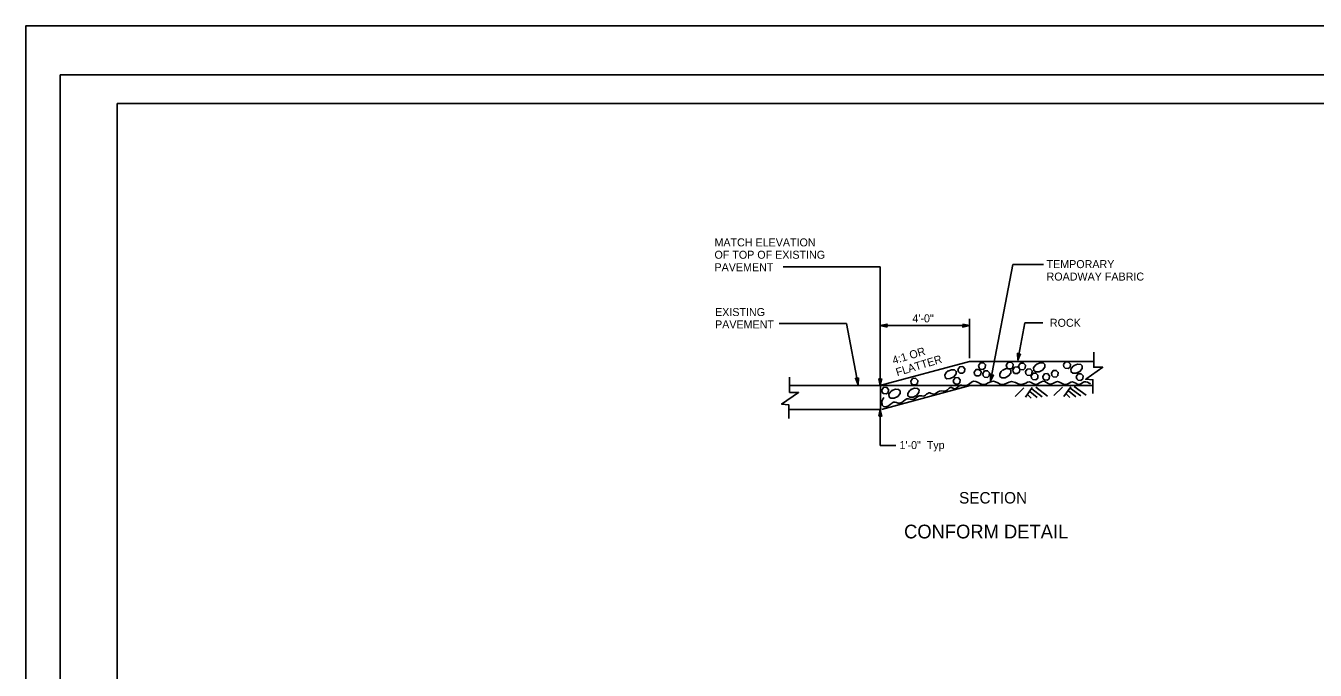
# Model space of a CAD drawing. Extents: x -894 to 866, y -472 to 714.
# Drawn here: x -894 to 234, y 150 to 714 of the extents above; entities that cross this region are included whole.
import ezdxf

# ---------------------------------------------------------------- set-up
doc = ezdxf.new("R2010")
doc.units = 0
for name, color, linetype in [('border_PLOTTING-ELEMENTS', 7, 'Continuous'), ('border_rw_22x34_Cut_Lines', 7, 'Continuous'), ('border_SHEET', 7, 'Continuous'), ('pp_PRESENTATION', 7, 'Continuous'), ('rd_PROFILE-OG', 7, 'Continuous'), ('temp_CONSTRUCTION', 7, 'Continuous'), ('temp_CONSTRUCTION-anno', 7, 'Continuous')]:
    doc.layers.add(name, color=color, linetype=linetype)

msp = doc.modelspace()

# ---------------------------------------------------------------- linework, layer by layer
at = {"layer": 'border_PLOTTING-ELEMENTS'}
for points in [[(-894, -472.4), (866, -472.4), (866, 713.6), (-894, 713.6)], [(-864, 670.6), (836, 670.6), (836, -429.4), (-864, -429.4)]]:
    msp.add_lwpolyline(points, close=True, dxfattribs=at)
at = {"layer": 'border_rw_22x34_Cut_Lines'}
msp.add_lwpolyline([(-864, 670.6), (836, 670.6), (836, -429.4), (-864, -429.4)], close=True, dxfattribs=at)
at = {"layer": 'border_SHEET'}
for p, q in [((-814, 645.6), (811, 645.6)), ((-814, -404.4), (-814, 645.6))]:
    msp.add_line(p, q, dxfattribs=at)
at = {"layer": 'pp_PRESENTATION'}
for points in [[(39.9, 428.2), (39.9, 415), (47.8, 415), (32.9, 404.6), (39.1, 404.1), (39.1, 392)], [(-226.1, 406.3), (-226.1, 393.1), (-218.2, 393.1), (-233.1, 382.8), (-226.9, 382.2), (-226.9, 370.1)]]:
    msp.add_lwpolyline(points, dxfattribs=at)
at = {"layer": 'rd_PROFILE-OG'}
for p, q in [((-226.1, 399), (-146.5, 399)), ((-146.5, 399), (-67.6, 399)), ((-145.8, 378.1), (-68.2, 399)), ((-68.2, 399), (39.1, 399)), ((-21.3, 397), (-28.8, 389.6)), ((-13.9, 397.3), (-19.9, 388.8)), ((-14.4, 396.1), (-5.2, 389.3)), ((-10.9, 397.5), (-0.5, 389.8)), ((12.4, 397.6), (4.9, 390.2)), ((19.8, 398), (13.8, 389.4)), ((19.3, 396.7), (28.5, 389.9)), ((22.8, 398.1), (33.2, 390.5)), ((-18, 391.2), (-14.9, 387.9)), ((-15.9, 393.7), (-9.6, 388.5)), ((15.7, 391.9), (18.8, 388.5)), ((17.8, 394.3), (24.1, 389.2)), ((-226.9, 378.1), (-147.1, 378.1))]:
    msp.add_line(p, q, dxfattribs=at)
at = {"layer": 'temp_CONSTRUCTION'}
for p, q in [((-147.3, 399), (-68.7, 420.1)), ((-68.7, 420.1), (39.9, 420.1)), ((-146.7, 399), (-146.7, 378.8))]:
    msp.add_line(p, q, dxfattribs=at)
for points in [[(-60.8, 416.6), (-59.2, 418.9), (-56.6, 419), (-54.8, 417.2), (-55.1, 414.6), (-56.7, 413.2), (-59.2, 413.4), (-60.4, 414.6), (-60.8, 416.6)], [(-36.6, 417), (-35, 419.3), (-32.4, 419.4), (-30.6, 417.6), (-30.8, 414.9), (-32.4, 413.6), (-35, 413.8), (-36.2, 415), (-36.6, 417)], [(-25.8, 416.3), (-24.2, 418.6), (-21.6, 418.7), (-19.9, 416.9), (-20.1, 414.3), (-21.7, 412.9), (-24.3, 413.1), (-25.5, 414.3), (-25.8, 416.3)], [(-10, 417.7), (-7, 418.9), (-4.2, 418.6), (-2.9, 417.4), (-2.9, 415.1), (-4.9, 412.6), (-8, 411), (-10.9, 411), (-12.6, 412.1), (-12.7, 414.5), (-11.4, 416.5), (-9.9, 417.8)], [(13.4, 417.3), (15, 419.5), (17.6, 419.7), (19.4, 417.8), (19.1, 415.2), (17.5, 413.9), (15, 414.1), (13.8, 415.3), (13.4, 417.2)], [(22.7, 416.5), (25.7, 417.7), (28.5, 417.5), (29.8, 416.2), (29.7, 414), (27.7, 411.4), (24.6, 409.9), (21.7, 409.8), (20.1, 411), (19.9, 413.3), (21.3, 415.4), (22.8, 416.6)], [(-87.6, 411.7), (-84.5, 412.9), (-81.8, 412.7), (-80.4, 411.4), (-80.5, 409.2), (-82.5, 406.6), (-85.6, 405.1), (-88.5, 405), (-90.1, 406.2), (-90.3, 408.5), (-89, 410.6), (-87.4, 411.8)], [(-83, 403.5), (-81.4, 405.8), (-78.8, 406), (-77, 404.1), (-77.3, 401.5), (-78.9, 400.2), (-81.4, 400.4), (-82.6, 401.5), (-83, 403.5)], [(-78.9, 413.1), (-77.3, 415.4), (-74.7, 415.6), (-73, 413.7), (-73.2, 411.1), (-74.8, 409.8), (-77.3, 410), (-78.5, 411.1), (-78.9, 413.1)], [(-64.7, 410.8), (-63.1, 413.1), (-60.5, 413.2), (-58.7, 411.4), (-59, 408.8), (-60.6, 407.4), (-63.1, 407.6), (-64.3, 408.8), (-64.7, 410.8)], [(-57.2, 409.5), (-55.6, 411.8), (-53, 412), (-51.2, 410.1), (-51.5, 407.5), (-53.1, 406.2), (-55.6, 406.4), (-56.8, 407.5), (-57.2, 409.5)], [(-39.7, 412.6), (-36.7, 413.8), (-33.9, 413.5), (-32.6, 412.3), (-32.6, 410), (-34.6, 407.5), (-37.7, 405.9), (-40.6, 405.9), (-42.3, 407), (-42.4, 409.4), (-41.1, 411.4), (-39.6, 412.7)], [(-30.9, 412.9), (-29.3, 415.2), (-26.7, 415.3), (-24.9, 413.5), (-25.2, 410.9), (-26.8, 409.5), (-29.3, 409.7), (-30.5, 410.9), (-30.9, 412.9)], [(-19.9, 411.2), (-18.3, 413.5), (-15.7, 413.6), (-13.9, 411.8), (-14.2, 409.2), (-15.8, 407.8), (-18.3, 408), (-19.5, 409.2), (-19.9, 411.2)], [(-14.8, 407.5), (-13.2, 409.8), (-10.7, 409.9), (-8.9, 408.1), (-9.1, 405.4), (-10.7, 404.1), (-13.3, 404.3), (-14.5, 405.5), (-14.8, 407.5)], [(-4.8, 407), (-3.2, 409.3), (-0.6, 409.5), (1.2, 407.6), (0.9, 405), (-0.7, 403.7), (-3.2, 403.9), (-4.4, 405), (-4.8, 407)], [(2.8, 409.9), (4.4, 412.2), (7, 412.3), (8.8, 410.5), (8.5, 407.8), (6.9, 406.5), (4.4, 406.7), (3.2, 407.9), (2.8, 409.9)], [(24.6, 406.9), (26.2, 409.2), (28.8, 409.3), (30.6, 407.5), (30.3, 404.9), (28.7, 403.5), (26.2, 403.7), (25, 404.9), (24.6, 406.9)], [(-145.6, 395.1), (-144, 397.4), (-141.5, 397.6), (-139.7, 395.7), (-139.9, 393.1), (-141.5, 391.8), (-144.1, 392), (-145.3, 393.1), (-145.6, 395.1)], [(-136.6, 394.6), (-133.5, 395.8), (-130.8, 395.5), (-129.5, 394.3), (-129.5, 392), (-131.5, 389.5), (-134.6, 387.9), (-137.5, 387.9), (-139.1, 389), (-139.3, 391.4), (-138, 393.4), (-136.4, 394.7)], [(-120, 395.5), (-117, 396.7), (-114.2, 396.4), (-112.9, 395.2), (-113, 392.9), (-115, 390.4), (-118.1, 388.8), (-121, 388.8), (-122.6, 389.9), (-122.8, 392.2), (-121.4, 394.3), (-119.9, 395.5)], [(-120.1, 403), (-118.5, 405.3), (-115.9, 405.4), (-114.1, 403.5), (-114.4, 400.9), (-116, 399.6), (-118.5, 399.8), (-119.7, 401), (-120.1, 403)]]:
    msp.add_lwpolyline(points, dxfattribs=at)
msp.add_spline([(-143.6, 388.5), (-145.3, 385.9), (-145.3, 383), (-143.9, 380.7), (-138.1, 382.5), (-135.2, 384.5), (-129.7, 383.6), (-123.6, 387.4), (-117.5, 387.1), (-112.8, 390), (-108.2, 390), (-104.4, 392.6), (-100.1, 391.5), (-94.9, 394.1), (-88.8, 394.6), (-85.6, 397.3), (-81.2, 396.1), (-76.9, 399.3), (-72.8, 398.7), (-65.3, 402.8), (-56.9, 399.9), (-47.9, 402.8), (-40, 399.9), (-32.2, 402.5), (-22.9, 399.9), (-16.3, 402.2), (-10.5, 399.9), (-4.4, 402.8), (1.4, 400.2), (8.1, 402.5), (15.1, 399.9), (21.4, 402.2), (26.7, 399.9), (31.6, 402.2), (37.1, 400.4)], degree=3, dxfattribs=at)
at = {"layer": 'temp_CONSTRUCTION-anno'}
for p, q in [((-231.8, 502.9), (-146.8, 502.9)), ((-146.8, 399), (-146.8, 502.9)), ((-50.3, 402.9), (-30.8, 504.8)), ((-4, 504.8), (-30.8, 504.8)), ((-176.4, 453.2), (-235.3, 453.2)), ((-166.1, 399.8), (-176.4, 453.2)), ((-146.8, 451.4), (-68.8, 451.4)), ((-68.8, 457.4), (-68.8, 422.9)), ((-26.5, 421.3), (-20.3, 453.8)), ((-4.6, 453.8), (-20.3, 453.8)), ((-146.8, 346.6), (-146.8, 378.1)), ((-133.1, 346.6), (-146.8, 346.6))]:
    msp.add_line(p, q, dxfattribs=at)
for points in [[(-140.9, 450), (-146.8, 451.4), (-140.9, 452.7), (-141.1, 452.3), (-145.4, 451.4), (-141.1, 450.4), (-141.3, 450.7), (-144.1, 451.4), (-141.3, 452), (-141.5, 451.6), (-142.7, 451.4), (-141.5, 451.1), (-141.7, 451.4), (-140.9, 452.7), (-141.7, 451.4)], [(-74.7, 452.7), (-68.8, 451.4), (-74.7, 450.1), (-74.5, 450.4), (-70.2, 451.4), (-74.5, 452.3), (-74.3, 452), (-71.5, 451.4), (-74.3, 450.7), (-74.1, 451.1), (-72.9, 451.4), (-74.1, 451.6), (-73.9, 451.4), (-74.7, 450.1), (-73.9, 451.4)], [(-24.1, 426.8), (-26.5, 421.3), (-26.7, 427.3), (-26.4, 427.1), (-26.3, 422.6), (-24.5, 426.7), (-24.9, 426.6), (-26, 424), (-26.1, 426.8), (-25.8, 426.5), (-25.7, 425.3), (-25.2, 426.4), (-25.5, 426.3), (-26.7, 427.3), (-25.5, 426.3)], [(-47.9, 408.5), (-50.3, 402.9), (-50.5, 409), (-50.2, 408.7), (-50.1, 404.3), (-48.3, 408.4), (-48.7, 408.2), (-49.8, 405.6), (-49.9, 408.4), (-49.6, 408.2), (-49.6, 406.9), (-49.1, 408.1), (-49.4, 408), (-50.5, 409), (-49.4, 408)], [(-165.9, 405.9), (-166.1, 399.8), (-168.5, 405.4), (-168.1, 405.2), (-166.4, 401.2), (-166.2, 405.6), (-166.5, 405.3), (-166.6, 402.5), (-167.8, 405.1), (-167.4, 405), (-166.9, 403.8), (-166.8, 405.1), (-167.1, 404.8), (-168.5, 405.4), (-167.1, 404.8)], [(-145.5, 404.9), (-146.8, 399), (-148.1, 404.9), (-147.7, 404.7), (-146.8, 400.3), (-145.8, 404.7), (-146.2, 404.4), (-146.8, 401.7), (-147.4, 404.4), (-147, 404.2), (-146.8, 403), (-146.5, 404.2), (-146.8, 404.1), (-148.1, 404.9), (-146.8, 404.1)], [(-148.1, 372.2), (-146.8, 378.1), (-145.5, 372.2), (-145.8, 372.4), (-146.8, 376.7), (-147.7, 372.4), (-147.4, 372.6), (-146.8, 375.3), (-146.2, 372.6), (-146.5, 372.8), (-146.8, 374), (-147, 372.8), (-146.8, 372.9), (-145.5, 372.2), (-146.8, 372.9)]]:
    msp.add_lwpolyline(points, close=True, dxfattribs=at)

# ---------------------------------------------------------------- texts
for s, height, p in [('MATCH ELEVATION', 7, (-291.8, 520.7)), ('OF TOP OF EXISTING', 7, (-291.8, 509.9)), ('TEMPORARY', 7, (-1.4, 501.7)), ('PAVEMENT', 7, (-291.8, 499)), ('ROADWAY FABRIC', 7, (-1.4, 490.8)), ('EXISTING', 7, (-291.3, 459.8)), ('PAVEMENT', 7, (-291.3, 449)), ('4\'-0"', 7, (-118.7, 454.3)), ('ROCK', 7, (1.5, 450.4)), ('1\'-0"  Typ', 7, (-130, 343.5)), ('SECTION', 10, (-77.9, 295.9)), ('CONFORM DETAIL', 12, (-126, 265.4))]:
    msp.add_text(s, height=height, dxfattribs=at).set_placement(p)
for s, p in [('4:1 OR', (-135.1, 417.5)), ('FLATTER', (-132, 407.1))]:
    msp.add_text(s, height=7, rotation=16.9097, dxfattribs=at).set_placement(p)

doc.saveas('drawing.dxf')
